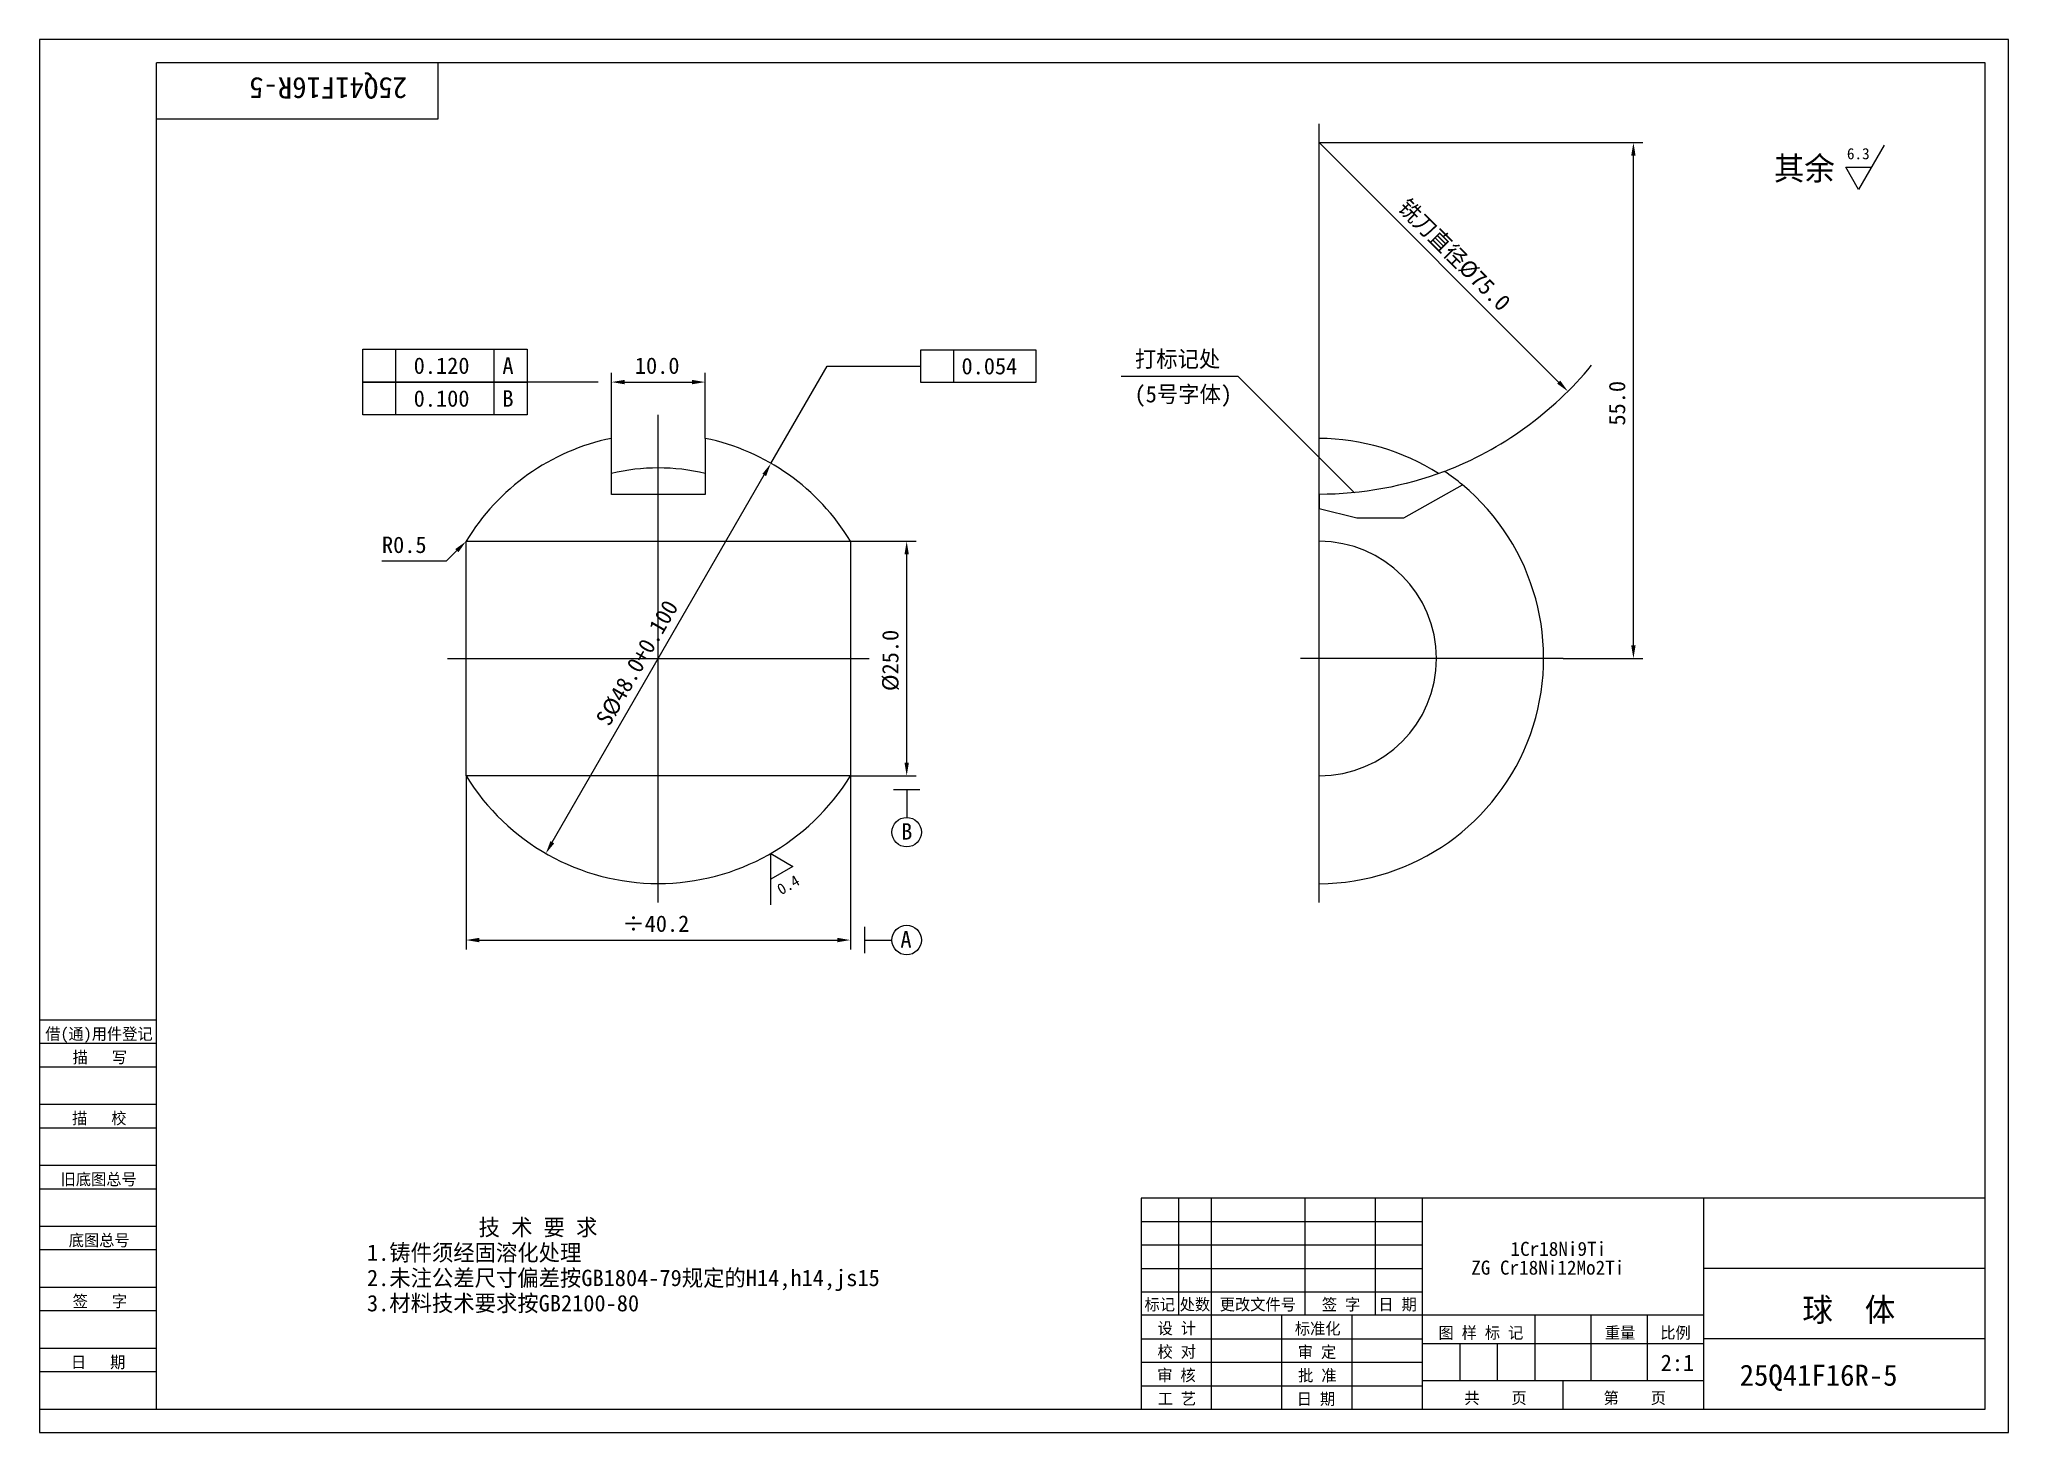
# Model space of a CAD drawing. Header units: metres. Extents: x 0 to 420, y 0 to 297.
import ezdxf

# ---------------------------------------------------------------- set-up
doc = ezdxf.new("R2010")
doc.units = ezdxf.units.M
for name, color, linetype in [('C', 6, 'Continuous'), ('D', 1, 'Continuous'), ('FL', 5, 'Continuous'), ('HA', 5, 'Continuous'), ('T', 7, 'Continuous'), ('TL', 4, 'Continuous')]:
    doc.layers.add(name, color=color, linetype=linetype)

# ---------------------------------------------------------------- blocks, each defined once
blk = doc.blocks.new('50Q05K1')
at = {"layer": 'D'}
for p, q in [((32, 24.28), (56.5, 24.28)), ((32, 17.28), (32, 24.28)), ((39, 17.28), (39, 24.28)), ((56.5, 24.28), (56.5, 17.28)), ((0, 0), (12, 20.78)), ((12, 20.78), (32, 20.78)), ((56.5, 17.28), (32, 17.28))]:
    blk.add_line(p, q, dxfattribs=at)
blk.add_text('0.054', height=3.5, dxfattribs=at).set_placement((40.67, 19.03))
blk = doc.blocks.new('50Q05K')
at = {"layer": 'D'}
for p, q in [((-53, 7), (-18, 7)), ((-53, 0), (-53, 7)), ((-46, 0), (-46, 7)), ((-25, 0), (-25, 7)), ((-18, 7), (-18, 0)), ((-53, 0), (-18, 0)), ((-53, -7), (-53, 0)), ((-18, 0), (-53, 0)), ((-46, -7), (-46, 0)), ((-25, -7), (-25, 0)), ((-12, 0), (-18, 0)), ((-18, 0), (-18, -7)), ((-2.8, 0), (-12, 0)), ((-18, -7), (-53, -7))]:
    blk.add_line(p, q, dxfattribs=at)
for s, p in [('0.120', (-42.17, 1.75)), ('A', (-23.25, 1.75)), ('0.100', (-42.17, -5.25)), ('B', (-23.25, -5.25))]:
    blk.add_text(s, height=3.5, dxfattribs=at).set_placement(p)
blk = doc.blocks.new('TUKUN3')
at = {"layer": 'FL'}
for p, q in [((420, 297), (0, 297)), ((0, 297), (0, 0)), ((420, 0), (420, 297)), ((0, 78), (25, 78)), ((0, 70), (25, 70)), ((0, 65), (25, 65)), ((0, 57), (25, 57)), ((0, 52), (25, 52)), ((243, 25), (243, 50)), ((250, 5), (250, 50)), ((270, 25), (270, 50)), ((285, 25), (285, 50)), ((0, 44), (25, 44)), ((235, 45), (295, 45)), ((0, 39), (25, 39)), ((235, 40), (295, 40)), ((235, 35), (295, 35)), ((0, 31), (25, 31)), ((235, 30), (295, 30)), ((0, 26), (25, 26)), ((280, 5), (280, 25)), ((0, 18), (25, 18)), ((235, 20), (295, 20)), ((0, 13), (25, 13)), ((235, 15), (295, 15)), ((235, 10), (295, 10)), ((0, 0), (420, 0))]:
    blk.add_line(p, q, dxfattribs=at)
at = {"layer": 'TL'}
for p, q in [((415, 292), (25, 292)), ((25, 5), (25, 292)), ((85, 292), (85, 280)), ((415, 5), (415, 292)), ((85, 280), (25, 280)), ((0, 88), (25, 88)), ((0, 83), (25, 83)), ((415, 50), (235, 50)), ((235, 50), (235, 5)), ((295, 5), (295, 50)), ((355, 5), (355, 50)), ((415, 35), (355, 35)), ((355, 25), (235, 25)), ((265, 5), (265, 25)), ((319, 11), (319, 25)), ((331, 11), (331, 25)), ((343, 11), (343, 25)), ((295, 19), (355, 19)), ((303, 11), (303, 19)), ((311, 11), (311, 19)), ((415, 20), (355, 20)), ((355, 11), (295, 11)), ((325, 5), (325, 11)), ((0, 5), (415, 5))]:
    blk.add_line(p, q, dxfattribs=at)
at = {"layer": 'T'}
for s, p in [('借(通)用件登记', (1.26, 83.76)), ('描   写', (7.09, 78.76)), ('描   校', (6.98, 65.76)), ('旧底图总号', (4.52, 52.76)), ('底图总号', (6.25, 39.76)), ('签   字', (7.1, 26.76)), ('标记', (235.71, 26.07)), ('处数', (243.22, 26.07)), ('更改文件号', (251.75, 26.07)), ('签 字', (273.53, 26.07)), ('日 期', (285.57, 26.07)), ('设 计', (238.5, 20.99)), ('标准化', (267.77, 20.93)), ('图 样 标 记', (298.4, 20.04)), ('重量', (333.88, 20.04)), ('比例', (345.7, 20.04)), ('校 对', (238.48, 15.99)), ('审 定', (268.39, 15.93)), ('日   期', (6.72, 13.76)), ('审 核', (238.41, 10.99)), ('批 准', (268.46, 10.93)), ('工 艺', (238.52, 5.99)), ('日 期', (268.18, 5.93)), ('共    页', (303.91, 6.13)), ('第    页', (333.62, 6.13))]:
    blk.add_text(s, height=2.5, dxfattribs=at).set_placement(p)

msp = doc.modelspace()

# ---------------------------------------------------------------- linework, layer by layer
at = {"layer": 'C'}
for points in [[(272.98, 113), (272.98, 279)], [(132, 113), (132, 217)], [(87.02, 165), (176.98, 165)], [(324.98, 165), (268.98, 165)]]:
    msp.add_lwpolyline(points, dxfattribs=at)
at = {"layer": 'D'}
for p, q in [((272.98, 275), (341.98, 275)), ((324.03, 223.95), (272.98, 275)), ((393.46, 274.46), (388, 265)), ((339.98, 167.8), (339.98, 272.2)), ((388, 265), (385.27, 269.73)), ((385.27, 269.73), (390.73, 269.73)), ((122, 211.95), (122, 225.95)), ((124.8, 223.95), (139.2, 223.95)), ((142, 211.95), (142, 225.95)), ((255.71, 225.12), (230.71, 225.12)), ((280.46, 200.37), (255.71, 225.12)), ((109.4, 125.86), (154.6, 204.14)), ((172.98, 190), (186.98, 190)), ((83.98, 185.76), (73.06, 185.76)), ((86.78, 185.76), (83.98, 185.76)), ((89.04, 188.02), (86.78, 185.76)), ((184.98, 142.8), (184.98, 187.2)), ((324.98, 165), (341.98, 165)), ((91.02, 140), (91.02, 103)), ((172.98, 140), (186.98, 140)), ((172.98, 140), (172.98, 103)), ((156, 112.5), (156, 123.43)), ((156, 123.43), (160.73, 120.7)), ((160.73, 120.7), (156, 117.97)), ((93.82, 105), (170.18, 105))]:
    msp.add_line(p, q, dxfattribs=at)
msp.add_lwpolyline([(299.65, 204.9, 0.13), (331.04, 227.53, 0.13)], format="xyb", dxfattribs=at)
for points in [[(187.78, 137), (182.18, 137)], [(184.98, 137), (184.98, 131.15)], [(175.98, 107.8), (175.98, 102.2)], [(175.98, 105), (181.83, 105)]]:
    msp.add_lwpolyline(points, dxfattribs=at)
for centre in [(184.98, 128), (184.98, 105)]:
    msp.add_circle(centre, 3.15, dxfattribs=at)
for points in [[(339.51, 272.2), (340.44, 272.2), (339.98, 275)], [(124.8, 224.41), (124.8, 223.48), (122, 223.95)], [(139.2, 224.41), (139.2, 223.48), (142, 223.95)], [(323.7, 223.62), (324.36, 224.28), (326.01, 221.97)], [(155, 203.91), (154.2, 204.38), (156, 206.57)], [(88.71, 188.35), (89.37, 187.69), (91.02, 190)], [(184.51, 187.2), (185.44, 187.2), (184.98, 190)], [(339.51, 167.8), (340.44, 167.8), (339.98, 165)], [(184.51, 142.8), (185.44, 142.8), (184.98, 140)], [(109.8, 125.62), (109, 126.09), (108, 123.43)], [(93.82, 105.47), (93.82, 104.53), (91.02, 105)], [(170.18, 105.47), (170.18, 104.53), (172.98, 105)]]:
    msp.add_solid(points, dxfattribs=at)
at = {"layer": 'HA'}
msp.add_lwpolyline([(272.98, 200), (272.98, 197), (280.98, 195), (290.98, 195), (303.5, 202.04)], dxfattribs=at)
at = {"layer": 'TL'}
for points in [[(172.98, 190, 0.21), (142, 211.95), (142, 200), (122, 200), (122, 211.95, 0.21), (91.02, 190), (172.98, 190)], [(298.43, 204.45, 0.14), (272.98, 211.95, 0.14)], [(142, 204.45, 0.12), (122, 204.45, 0.12)], [(303.5, 202.04, 0.03), (299.65, 204.9, -0.09), (272.98, 200, -0.09)], [(272.98, 117, 0.7), (303.5, 202.04, 0.7)], [(272.98, 140, 1), (272.98, 190, 1)], [(91.02, 140, 0.56), (172.98, 140), (91.02, 140)]]:
    msp.add_lwpolyline(points, format="xyb", dxfattribs=at)
for points in [[(91.02, 140), (91.02, 190)], [(172.98, 190), (172.98, 140)]]:
    msp.add_lwpolyline(points, dxfattribs=at)

# ---------------------------------------------------------------- block references
at = {"layer": 'D'}
for name, p in [('50Q05K', (122, 223.95)), ('50Q05K1', (156, 206.57))]:
    msp.add_blockref(name, p, dxfattribs=at)
at = {"layer": 'T'}
msp.add_blockref('TUKUN3', (0, 0), dxfattribs=at)

# ---------------------------------------------------------------- texts
at = {"layer": 'D'}
for s, height, rotation, p in [('25Q41F16R-5', 4.5, 180, (78.41, 288.88)), ('铣刀直径%%C75.0', 3.5, 315, (289.54, 260.91)), ('55.0', 3.5, 90, (338.23, 214.67)), ('S%%C48.0+0.100', 3.5, 60, (121.53, 150.36)), ('%%C25.0', 3.5, 90, (183.23, 158.08)), ('0.4', 2.38, 30, (158.21, 114.51))]:
    msp.add_text(s, height=height, rotation=rotation, dxfattribs=at).set_placement(p)
for s, height, p in [('6.3', 2.38, (385.51, 271.45)), ('其余', 5, (369.94, 267)), ('打标记处', 3.5, (233.66, 227.12)), ('10.0', 3.5, (127, 225.7)), ('(5号字体)', 3.5, (233.57, 219.62)), ('R0.5', 3.5, (73.06, 187.51)), ('B', 3.5, (183.81, 126.41)), ('%%24740.2', 3.5, (124.33, 106.75)), ('A', 3.5, (183.64, 103.41)), ('          技 术 要 求', 3.5, (69.87, 42.01)), ('1.铸件须经固溶化处理', 3.5, (69.87, 36.62)), ('1Cr18Ni9Ti', 3, (313.76, 37.67)), ('2.未注公差尺寸偏差按GB1804-79规定的H14,h14,js15', 3.5, (69.87, 31.23)), ('ZG Cr18Ni12Mo2Ti', 3, (305.39, 33.67)), ('3.材料技术要求按GB2100-80', 3.5, (69.87, 25.84)), ('球  体', 5, (376.02, 23.71)), ('2:1', 3.5, (345.8, 13.13)), ('25Q41F16R-5', 4.5, (362.64, 9.99))]:
    msp.add_text(s, height=height, dxfattribs=at).set_placement(p)

doc.saveas('drawing.dxf')
